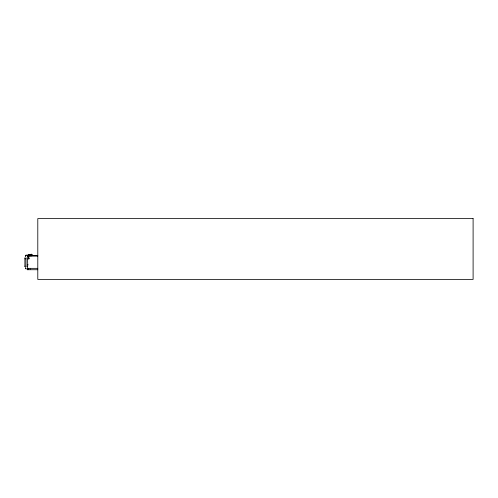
<?xml version="1.0" encoding="UTF-8"?>
<svg xmlns="http://www.w3.org/2000/svg" width="498" height="498" viewBox="0 0 498 498"><rect width="100%" height="100%" fill="white"/><g stroke="black" fill="none" stroke-linecap="round" stroke-linejoin="round"><path stroke-width="0.75" d="M28.237 254.391L28.237 255.555M24.9 266.586L24.9 266.175M25.989 266.592L25.989 266.175M31.878 255.15L31.766 254.659M31.822 255.076L30.913 255.393M25.274 256.022L25.516 255.642M25.516 255.723L25.815 255.3M25.815 255.381L26.157 255.007M30.913 254.627L31.355 254.466M31.156 254.484L31.492 254.484M29.251 254.391L30.005 254.391M29.251 254.466L30.005 254.466M37.792 255.829L27.564 255.829L27.564 257.155L28.809 257.155M27.564 255.91L37.792 255.91M27.564 257.074L28.809 257.074L28.809 258.811M24.9 258.779L25.989 258.779M29.121 258.736L27.564 258.736L27.701 264.755M27.564 258.811L29.121 258.811M27.564 264.675L27.564 266.691M27.701 266.611L27.564 269.729M27.297 268.347L37.792 268.347M30.005 269.045L30.316 269.045M27.297 269.729L37.792 269.729M26.157 268.889L25.516 268.254M26.157 268.97L25.516 268.335M31.679 254.627L31.841 255.013M29.917 255.829L29.917 256.327M28.293 254.391L28.293 254.739M28.293 255.206L28.293 255.555M28.293 268.497L28.293 269.586M25.989 257.721L25.989 266.256M24.9 257.721L24.9 266.256M27.701 264.868A1.967 1.967 0 0 1 28.205 264.911M30.559 254.802A0.822 0.822 0 0 1 31.822 254.341A0.822 0.822 0 0 1 31.822 255.679A0.822 0.822 0 0 1 30.559 255.225M25.597 256.7A2.602 2.602 0 0 1 25.753 256.358M26.792 255.318A2.602 2.602 0 0 1 27.135 255.163M25.753 267.694A2.602 2.602 0 0 1 25.597 267.351M26.792 255.244A2.602 2.602 0 0 1 27.135 255.088M473.1 218.597L37.792 218.597L37.792 279.403L473.1 279.403L473.1 218.597"/></g></svg>
